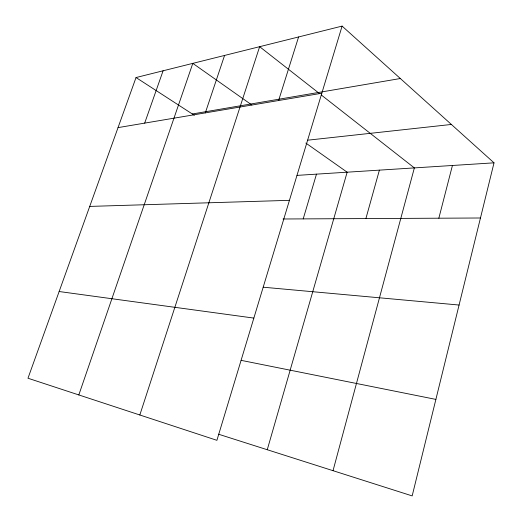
<?xml version="1.0" encoding="UTF-8"?>
<svg xmlns="http://www.w3.org/2000/svg" width="522" height="522" viewBox="0 0 522 522"><rect width="100%" height="100%" fill="white"/><g stroke="black" fill="none" stroke-linecap="round" stroke-linejoin="round"><path stroke-width="0.78" d="M342.099 26.1L216.911 440.32L27.979 378.235L136.033 77.543L342.099 26.1L494.021 162.831L412.171 495.9L218.542 434.213M438.845 218.203L452.43 165.481M333.029 470.687L414.364 167.908L321.291 94.991M365.896 218.574L379.396 170.139M267.257 449.729L347.156 172.188L305.853 143.067M303.204 218.888L316.476 174.146M278.604 100.518L298.591 36.958M139.831 414.99L259.643 46.686L319.412 93.516M205.316 112.889L224.564 55.443M78.822 394.939L192.814 63.364L251.839 104.981M144.679 123.12L163.099 70.783M192.331 113.979L400.341 78.522M118.037 127.616L321.813 93.229M307.432 140.222L451.38 124.458M297.011 175.385L494.021 162.831M89.719 206.412L289.442 200.337M283.028 218.992L480.468 217.994M263.225 287.204L459.073 305.037M59.136 291.524L253.849 318.094M241.125 360.35L435.89 399.402M136.033 77.543L194.36 115.297"/></g></svg>
